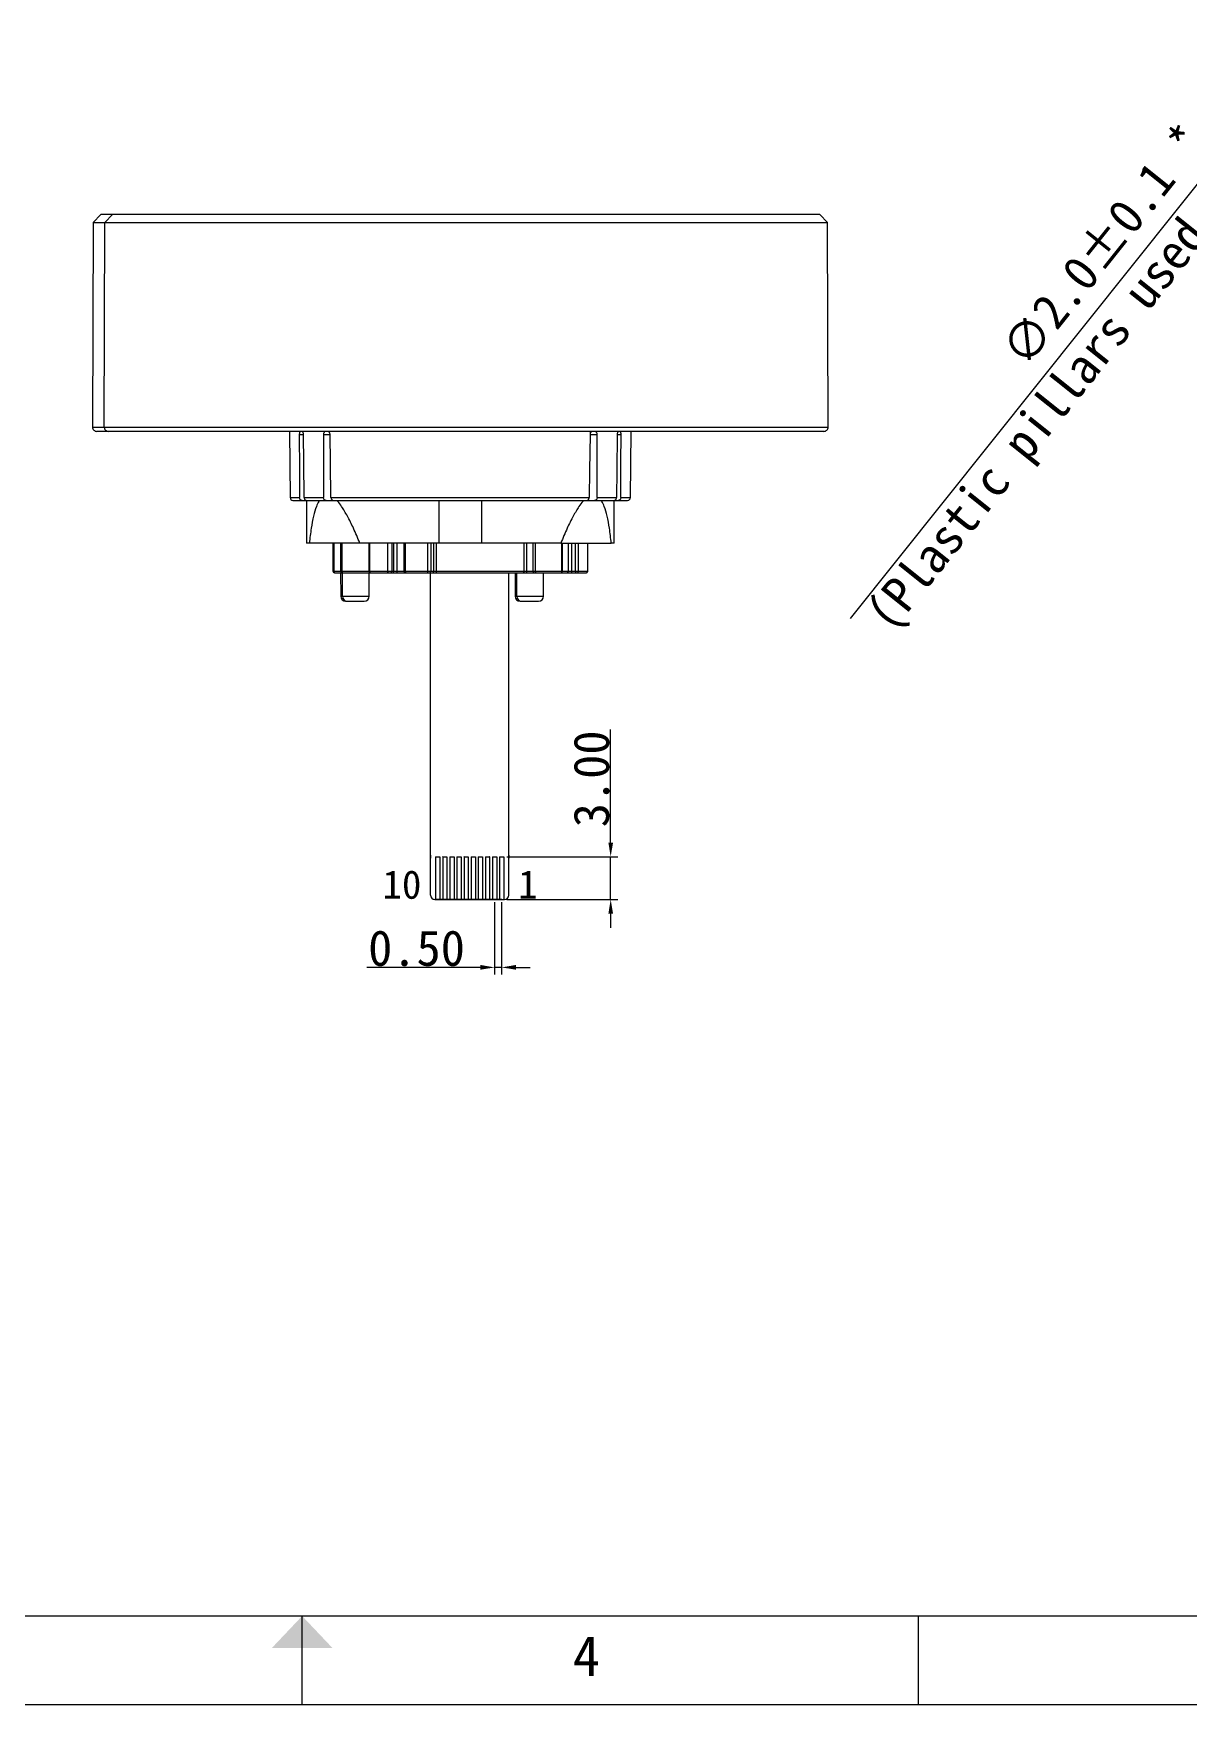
# Model space of a CAD drawing. Header units: millimetres. Extents: x 3975 to 4317, y 206 to 449.
# Drawn here: x 4124.8 to 4206, y 205.5 to 322.9 of the extents above; entities that cross this region are included whole.
import ezdxf
from ezdxf.enums import TextEntityAlignment as Align

# ---------------------------------------------------------------- set-up
doc = ezdxf.new("R2010")
doc.units = ezdxf.units.MM
doc.layers.add('Mechanical1', color=6, linetype='Continuous')
doc.layers.add('Mechanical3', color=76, linetype='Continuous')
doc.layers.add('尺寸线', color=3, linetype='Continuous', lineweight=15)
doc.styles.get("Standard").update_dxf_attribs({"font": 'txt', "bigfont": 'gbcbig.shx'})
doc.styles.add('VIEW 2.5', font='', dxfattribs={"height": 2.5})
doc.styles.add('宋体', font='')
doc.styles.get('VIEW 2.5').set_extended_font_data('SimSun')
doc.styles.get('宋体').set_extended_font_data('SimSun')
doc.dimstyles.new('VIEW 2.5', dxfattribs={"dimtxt": 1, "dimasz": 1, "dimexe": 0.5, "dimexo": 0.2, "dimgap": 0.09, "dimtad": 1, "dimzin": 0, "dimdsep": 46, "dimtxsty": 'VIEW 2.5', "dimcen": 0.09, "dimclrd": 256, "dimclre": 256, "dimclrt": 256, "dimadec": 0, "dimazin": 0, "dimtp": 0.01, "dimtm": 0.01, "dimtfac": 0.6, "dimtmove": 0, "dimatfit": 0, "dimfxl": 1, "dimtolj": 1, "dimtzin": 0, "dimarcsym": 0})

# ---------------------------------------------------------------- blocks, each defined once
blk = doc.blocks.new('*D62')
at = {"layer": 'Defpoints', "color": 0, "transparency": 16777216}
for p in [(4235.3, 348.29), (4234.02, 346.69)]:
    blk.add_point(p, dxfattribs=at)
at = {"layer": '尺寸线', "lineweight": -2, "transparency": 16777216}
for p, q in [((4235.92, 349.07), (4236.55, 349.85)), ((4235.3, 348.29), (4234.02, 346.69)), ((4233.4, 345.91), (4182.18, 281.8))]:
    blk.add_line(p, q, dxfattribs=at)
at = {"layer": '尺寸线', "transparency": 16777216}
for points in [[(4235.79, 349.18), (4236.05, 348.97), (4235.3, 348.29)], [(4233.27, 346.02), (4233.53, 345.81), (4234.02, 346.69)]]:
    blk.add_solid(points, dxfattribs=at)
at = {"layer": '尺寸线', "transparency": 16777216, "insert": (4202.96, 307.81), "char_height": 2.5, "attachment_point": 5, "rotation": 51.3779, "style": 'VIEW 2.5'}
blk.add_mtext('\\A1;∅2.0%%P0.1 * 2\\P(Plastic pillars used for positioning)', dxfattribs=at)
blk = doc.blocks.new('*D69')
at = {"layer": 'Defpoints', "color": 0, "transparency": 16777216}
for p in [(4157.2, 262.06), (4157.69, 262.06), (4157.2, 257.29)]:
    blk.add_point(p, dxfattribs=at)
at = {"layer": '尺寸线', "lineweight": -2, "transparency": 16777216}
for p, q in [((4157.2, 261.86), (4157.2, 256.79)), ((4157.69, 261.86), (4157.69, 256.79)), ((4156.2, 257.29), (4148.22, 257.29)), ((4157.69, 257.29), (4157.2, 257.29)), ((4158.69, 257.29), (4159.69, 257.29))]:
    blk.add_line(p, q, dxfattribs=at)
at = {"layer": '尺寸线', "transparency": 16777216}
for points in [[(4156.2, 257.46), (4156.2, 257.13), (4157.2, 257.29)], [(4158.69, 257.46), (4158.69, 257.13), (4157.69, 257.29)]]:
    blk.add_solid(points, dxfattribs=at)
at = {"layer": '尺寸线', "transparency": 16777216, "insert": (4151.71, 258.63), "char_height": 2.5, "attachment_point": 5, "style": 'VIEW 2.5'}
blk.add_mtext('\\A1;0.50', dxfattribs=at)
blk = doc.blocks.new('*D70')
at = {"layer": 'Defpoints', "color": 0, "transparency": 16777216}
for p in [(4157.85, 265.06), (4165.35, 265.06), (4157.85, 262.06)]:
    blk.add_point(p, dxfattribs=at)
at = {"layer": '尺寸线', "lineweight": -2, "transparency": 16777216}
for p, q in [((4165.35, 266.06), (4165.35, 274)), ((4158.05, 265.06), (4165.85, 265.06)), ((4165.35, 262.06), (4165.35, 265.06)), ((4158.05, 262.06), (4165.85, 262.06)), ((4165.35, 261.06), (4165.35, 260.06))]:
    blk.add_line(p, q, dxfattribs=at)
at = {"layer": '尺寸线', "transparency": 16777216}
for points in [[(4165.19, 266.06), (4165.52, 266.06), (4165.35, 265.06)], [(4165.19, 261.06), (4165.52, 261.06), (4165.35, 262.06)]]:
    blk.add_solid(points, dxfattribs=at)
at = {"layer": '尺寸线', "transparency": 16777216, "insert": (4164.01, 270.53), "char_height": 2.5, "attachment_point": 5, "rotation": 90, "style": 'VIEW 2.5'}
blk.add_mtext('\\A1;3.00', dxfattribs=at)

msp = doc.modelspace()

# ---------------------------------------------------------------- linework, layer by layer
at = {"color": 7, "linetype": 'Continuous', "lineweight": 25}
for p, q in [((4129.532, 310.16), (4128.981, 309.61)), ((4130.34, 310.16), (4129.532, 310.16)), ((4130.34, 310.16), (4129.806, 309.61)), ((4161.121, 310.16), (4130.34, 310.16)), ((4180.04, 310.16), (4161.121, 310.16)), ((4180.592, 309.61), (4180.04, 310.16)), ((4128.981, 309.61), (4128.943, 295.236)), ((4128.981, 309.61), (4129.806, 309.61)), ((4129.77, 295.236), (4129.806, 309.61)), ((4129.806, 309.61), (4161.259, 309.61)), ((4161.259, 309.61), (4180.592, 309.61)), ((4180.629, 295.236), (4180.592, 309.61)), ((4130.06, 294.935), (4129.243, 294.935)), ((4180.329, 294.935), (4130.06, 294.935)), ((4142.786, 294.935), (4142.827, 290.283)), ((4163.899, 294.701), (4163.899, 294.687)), ((4163.902, 294.935), (4163.9, 294.701)), ((4166.745, 290.283), (4166.786, 294.935)), ((4143.027, 290.085), (4143.668, 290.085)), ((4143.668, 290.085), (4143.991, 290.085)), ((4143.816, 290.283), (4144.423, 290.283)), ((4143.986, 290.085), (4143.986, 287.085)), ((4143.991, 290.085), (4145.349, 290.085)), ((4144.423, 290.283), (4145.176, 290.283)), ((4145.349, 290.085), (4145.877, 290.085)), ((4145.699, 290.283), (4154.786, 290.283)), ((4145.877, 290.085), (4163.662, 290.085)), ((4153.286, 290.085), (4153.286, 287.085)), ((4154.786, 290.283), (4163.84, 290.283)), ((4156.286, 290.085), (4156.286, 287.085)), ((4163.662, 290.085), (4164.223, 290.085)), ((4164.223, 290.085), (4165.581, 290.085)), ((4164.396, 290.283), (4165.756, 290.283)), ((4165.581, 290.085), (4165.888, 290.085)), ((4165.586, 287.085), (4165.586, 290.085)), ((4165.888, 290.085), (4166.545, 290.085)), ((4144.178, 287.085), (4143.986, 287.085)), ((4147.727, 287.085), (4144.178, 287.085)), ((4145.835, 287.085), (4145.835, 285.11)), ((4146.461, 287.085), (4146.461, 285.11)), ((4153.286, 287.085), (4147.727, 287.085)), ((4148.347, 287.085), (4148.347, 285.11)), ((4150.806, 287.085), (4150.806, 285.11)), ((4156.286, 287.085), (4153.286, 287.085)), ((4161.845, 287.085), (4156.286, 287.085)), ((4161.845, 287.085), (4165.394, 287.085)), ((4161.96, 285.11), (4161.96, 287.085)), ((4163.738, 285.11), (4163.738, 287.085)), ((4165.586, 287.085), (4165.394, 287.085)), ((4145.91, 285.11), (4146.395, 285.11)), ((4145.96, 285.01), (4146.445, 285.01)), ((4146.377, 285.01), (4146.38, 283.359)), ((4146.445, 285.01), (4146.561, 285.01)), ((4146.514, 283.359), (4146.512, 285.01)), ((4146.561, 285.01), (4148.447, 285.01)), ((4148.381, 283.359), (4148.384, 285.01)), ((4148.405, 285.11), (4149.68, 285.11)), ((4148.447, 285.01), (4148.476, 285.01)), ((4148.476, 285.01), (4149.737, 285.01)), ((4149.68, 285.11), (4149.967, 285.11)), ((4149.737, 285.01), (4149.88, 285.01)), ((4149.88, 285.01), (4150.033, 285.01)), ((4149.967, 285.11), (4150.119, 285.11)), ((4150.033, 285.01), (4150.383, 285.01)), ((4150.119, 285.11), (4150.329, 285.11)), ((4150.329, 285.11), (4150.337, 285.11)), ((4150.383, 285.01), (4150.971, 285.01)), ((4150.92, 285.11), (4151.583, 285.11)), ((4150.963, 285.01), (4152.505, 285.01)), ((4151.583, 285.11), (4152.48, 285.11)), ((4152.48, 285.11), (4152.704, 285.11)), ((4152.505, 285.01), (4152.617, 285.01)), ((4152.617, 285.01), (4152.84, 285.01)), ((4152.695, 262.358), (4152.695, 285.01)), ((4152.704, 285.11), (4152.926, 285.11)), ((4152.84, 285.01), (4153.107, 285.01)), ((4152.926, 285.11), (4153.087, 285.11)), ((4153.087, 285.11), (4159.272, 285.11)), ((4153.107, 285.01), (4159.218, 285.01)), ((4158.631, 285.01), (4158.634, 283.359)), ((4159.218, 285.01), (4159.477, 285.01)), ((4159.272, 285.11), (4159.427, 285.11)), ((4159.427, 285.11), (4159.913, 285.11)), ((4159.477, 285.01), (4159.963, 285.01)), ((4159.913, 285.11), (4160.076, 285.11)), ((4159.963, 285.01), (4160.017, 285.01)), ((4160.017, 285.01), (4161.85, 285.01)), ((4160.076, 285.11), (4161.929, 285.11)), ((4160.635, 283.359), (4160.638, 285.01)), ((4161.856, 285.01), (4162.286, 285.01)), ((4162.286, 285.01), (4162.639, 285.01)), ((4162.377, 285.11), (4162.589, 285.11)), ((4162.589, 285.11), (4162.885, 285.11)), ((4162.639, 285.01), (4162.935, 285.01)), ((4162.885, 285.11), (4163.099, 285.11)), ((4162.935, 285.01), (4163.007, 285.01)), ((4163.007, 285.01), (4163.637, 285.01)), ((4163.099, 285.11), (4163.737, 285.11)), ((4146.514, 283.359), (4146.6, 283.359)), ((4146.73, 283.01), (4146.817, 283.01)), ((4146.817, 283.01), (4148.031, 283.01)), ((4158.768, 283.359), (4158.855, 283.359)), ((4158.984, 283.01), (4159.071, 283.01)), ((4159.071, 283.01), (4160.285, 283.01)), ((4157.695, 262.06), (4152.995, 262.06))]:
    msp.add_line(p, q, dxfattribs=at)
at = {"color": 8, "linetype": 'Continuous', "lineweight": 25}
for p, q in [((4128.943, 295.236), (4129.77, 295.236)), ((4129.77, 295.236), (4180.629, 295.236)), ((4143.767, 294.687), (4143.471, 294.687)), ((4145.64, 294.687), (4145.165, 294.687)), ((4164.407, 294.687), (4163.904, 294.687)), ((4166.084, 294.687), (4165.805, 294.687)), ((4142.827, 290.283), (4143.492, 290.283)), ((4166.063, 290.283), (4166.745, 290.283)), ((4145.91, 287.085), (4145.91, 285.11)), ((4146.395, 285.11), (4146.395, 287.085)), ((4148.405, 287.085), (4148.405, 285.11)), ((4149.68, 287.085), (4149.68, 285.11)), ((4149.967, 287.085), (4149.967, 285.11)), ((4150.119, 285.11), (4150.119, 287.085)), ((4150.329, 287.085), (4150.329, 285.11)), ((4150.92, 287.085), (4150.92, 285.11)), ((4152.48, 287.085), (4152.48, 285.11)), ((4152.704, 287.085), (4152.704, 285.11)), ((4152.926, 285.11), (4152.926, 287.085)), ((4153.087, 287.085), (4153.087, 285.11)), ((4159.272, 285.11), (4159.272, 287.085)), ((4159.427, 287.085), (4159.427, 285.11)), ((4159.913, 285.11), (4159.913, 287.085)), ((4160.076, 285.11), (4160.076, 287.085)), ((4161.929, 285.11), (4161.929, 287.085)), ((4162.377, 285.11), (4162.377, 287.085)), ((4162.589, 287.085), (4162.589, 285.11)), ((4162.885, 285.11), (4162.885, 287.085)), ((4163.099, 285.11), (4163.099, 287.085)), ((4163.737, 285.11), (4163.737, 287.085)), ((4145.835, 285.11), (4145.91, 285.11)), ((4146.395, 285.11), (4146.461, 285.11)), ((4146.461, 285.11), (4147.577, 285.11)), ((4147.577, 285.11), (4148.347, 285.11)), ((4148.347, 285.11), (4148.405, 285.11)), ((4150.337, 285.11), (4150.806, 285.11)), ((4150.806, 285.11), (4150.92, 285.11)), ((4158.768, 283.359), (4158.766, 285.01)), ((4161.929, 285.11), (4161.96, 285.11)), ((4161.96, 285.11), (4162.377, 285.11)), ((4163.737, 285.11), (4163.738, 285.11)), ((4146.38, 283.359), (4146.514, 283.359)), ((4146.6, 283.359), (4148.381, 283.359)), ((4158.634, 283.359), (4158.768, 283.359)), ((4158.855, 283.359), (4160.635, 283.359))]:
    msp.add_line(p, q, dxfattribs=at)
for p, q in [((4158.195, 262.36), (4158.195, 285.01)), ((4152.995, 262.06), (4157.895, 262.06)), ((4157.695, 262.06), (4157.895, 262.06))]:
    msp.add_line(p, q)
at = {"color": 0, "lineweight": -2}
msp.add_line((4310.227, 211.738), (4098.601, 211.738), dxfattribs=at)
at = {"color": 0}
for p, q in [((4143.673, 205.518), (4143.673, 211.738)), ((4186.95, 211.738), (4186.95, 205.518)), ((4143.673, 207.245), (4143.673, 209.491)), ((3974.61, 205.518), (4316.779, 205.518))]:
    msp.add_line(p, q, dxfattribs=at)
msp.add_lwpolyline([(3980.959, 443.595), (4310.227, 443.595), (4310.227, 211.738), (3980.959, 211.738)], close=True, dxfattribs=at)
at = {"color": 7, "linetype": 'Continuous', "lineweight": 25, "flags": 128}
for points in [[(4143.471, 294.687), (4143.483, 292.222), (4143.492, 290.283)], [(4143.816, 290.283), (4143.789, 292.75), (4143.767, 294.687)], [(4145.165, 294.687), (4145.171, 292.221), (4145.176, 290.283)], [(4145.699, 290.283), (4145.666, 292.75), (4145.64, 294.687)], [(4163.899, 294.687), (4163.866, 292.222), (4163.84, 290.283)], [(4164.396, 290.283), (4164.402, 292.75), (4164.407, 294.687)], [(4165.805, 294.687), (4165.777, 292.221), (4165.756, 290.283)], [(4166.063, 290.283), (4166.075, 292.75), (4166.084, 294.687)], [(4145.91, 285.11), (4145.91, 285.091), (4145.913, 285.072), (4145.918, 285.055), (4145.924, 285.039), (4145.932, 285.027), (4145.94, 285.018), (4145.95, 285.012), (4145.96, 285.01)], [(4146.445, 285.01), (4146.435, 285.012), (4146.426, 285.018), (4146.417, 285.027), (4146.409, 285.039), (4146.403, 285.055), (4146.399, 285.072), (4146.396, 285.091), (4146.395, 285.11)], [(4149.737, 285.01), (4149.726, 285.012), (4149.715, 285.018), (4149.706, 285.027), (4149.697, 285.039), (4149.69, 285.055), (4149.685, 285.072), (4149.681, 285.091), (4149.68, 285.11)], [(4150.383, 285.01), (4150.372, 285.012), (4150.362, 285.018), (4150.353, 285.027), (4150.345, 285.039), (4150.338, 285.055), (4150.333, 285.072), (4150.33, 285.091), (4150.329, 285.11)], [(4150.92, 285.11), (4150.921, 285.091), (4150.924, 285.072), (4150.928, 285.055), (4150.933, 285.039), (4150.939, 285.027), (4150.947, 285.018), (4150.955, 285.012), (4150.963, 285.01)], [(4159.218, 285.01), (4159.228, 285.012), (4159.238, 285.018), (4159.248, 285.027), (4159.256, 285.039), (4159.262, 285.055), (4159.267, 285.072), (4159.27, 285.091), (4159.272, 285.11)], [(4159.427, 285.11), (4159.428, 285.091), (4159.431, 285.072), (4159.436, 285.055), (4159.442, 285.039), (4159.45, 285.027), (4159.458, 285.018), (4159.468, 285.012), (4159.477, 285.01)], [(4159.963, 285.01), (4159.953, 285.012), (4159.944, 285.018), (4159.935, 285.027), (4159.927, 285.039), (4159.921, 285.055), (4159.916, 285.072), (4159.914, 285.091), (4159.913, 285.11)], [(4160.076, 285.11), (4160.075, 285.091), (4160.071, 285.072), (4160.066, 285.055), (4160.059, 285.039), (4160.05, 285.027), (4160.04, 285.018), (4160.028, 285.012), (4160.017, 285.01)], [(4162.589, 285.11), (4162.59, 285.091), (4162.592, 285.072), (4162.597, 285.055), (4162.603, 285.039), (4162.611, 285.027), (4162.62, 285.018), (4162.629, 285.012), (4162.639, 285.01)], [(4162.935, 285.01), (4162.926, 285.012), (4162.916, 285.018), (4162.908, 285.027), (4162.9, 285.039), (4162.894, 285.055), (4162.889, 285.072), (4162.886, 285.091), (4162.885, 285.11)]]:
    msp.add_lwpolyline(points, dxfattribs=at)
at = {"color": 7, "linetype": 'Continuous', "lineweight": 25}
for centre, radius, start, end in [((4129.243, 295.235), 0.3, 179.82, 270), ((4130.065, 295.23), 0.295, 178.90833, 269.05022), ((4180.329, 295.235), 0.3, 270, 0.18), ((4143.027, 290.285), 0.2, 180.5, 270), ((4166.545, 290.285), 0.2, 270, 359.5), ((4146.561, 285.11), 0.1, 180, 270), ((4148.447, 285.11), 0.1, 180, 270), ((4148.494, 285.098), 0.0893, 171.99659, 258.67424), ((4149.873, 285.104), 0.094, 274.40195, 3.81126), ((4150.025, 285.104), 0.094, 274.40195, 3.81126), ((4152.596, 285.087), 0.119, 168.68839, 220.0596), ((4152.61, 285.104), 0.094, 274.40195, 3.81126), ((4152.832, 285.104), 0.094, 274.40195, 3.81126), ((4153.224, 285.086), 0.14, 170.13545, 212.93977), ((4161.838, 285.101), 0.0915, 277.31837, 5.8028), ((4162.281, 285.106), 0.0959, 272.76318, 2.51932), ((4163.003, 285.106), 0.0964, 272.363, 2.1825), ((4163.637, 285.11), 0.0997, 270.15766, 0.15679), ((4146.73, 283.36), 0.35, 180.1, 270), ((4146.842, 283.338), 0.329, 176.27865, 265.60713), ((4148.031, 283.36), 0.35, 270, 359.9), ((4158.984, 283.36), 0.35, 180.1, 270), ((4159.097, 283.338), 0.329, 176.27865, 265.60713), ((4160.285, 283.36), 0.35, 270, 359.9)]:
    msp.add_arc(centre, radius, start, end, dxfattribs=at)
for centre, start, end in [((4152.995, 262.36), 180, 270), ((4157.895, 262.36), 270, 0)]:
    msp.add_arc(centre, 0.3, start, end)
for points, knots in [([(4143.556, 294.935), (4143.548, 294.933), (4143.532, 294.93), (4143.511, 294.903), (4143.496, 294.868), (4143.484, 294.823), (4143.473, 294.766), (4143.472, 294.718), (4143.471, 294.687)], [0, 0, 0, 0, 0.1833156, 0.3287749, 0.5052849, 0.6373136, 0.7638786, 1, 1, 1, 1]), ([(4143.767, 294.687), (4143.766, 294.719), (4143.762, 294.784), (4143.739, 294.865), (4143.713, 294.91), (4143.689, 294.932), (4143.675, 294.934), (4143.668, 294.935)], [0, 0, 0, 0, 0.24559, 0.4961729, 0.7260579, 0.8576303, 1, 1, 1, 1]), ([(4145.316, 294.935), (4145.305, 294.934), (4145.283, 294.932), (4145.245, 294.91), (4145.205, 294.865), (4145.172, 294.784), (4145.167, 294.719), (4145.165, 294.687)], [0, 0, 0, 0, 0.142202, 0.2736337, 0.5033202, 0.7541437, 1, 1, 1, 1]), ([(4145.64, 294.687), (4145.638, 294.718), (4145.634, 294.766), (4145.613, 294.823), (4145.59, 294.867), (4145.558, 294.903), (4145.519, 294.93), (4145.492, 294.933), (4145.476, 294.935)], [0, 0, 0, 0, 0.2358802, 0.3623506, 0.4942962, 0.6696105, 0.8155274, 1, 1, 1, 1]), ([(4164.064, 294.935), (4164.049, 294.933), (4164.022, 294.93), (4163.984, 294.905), (4163.945, 294.863), (4163.911, 294.793), (4163.903, 294.731), (4163.899, 294.701)], [0, 0, 0, 0, 0.1849102, 0.3309888, 0.5058566, 0.7635567, 1, 1, 1, 1]), ([(4164.407, 294.687), (4164.405, 294.719), (4164.4, 294.784), (4164.367, 294.865), (4164.327, 294.91), (4164.289, 294.932), (4164.267, 294.934), (4164.256, 294.935)], [0, 0, 0, 0, 0.24559, 0.4961729, 0.7260579, 0.8576303, 1, 1, 1, 1]), ([(4165.904, 294.935), (4165.897, 294.934), (4165.883, 294.932), (4165.859, 294.91), (4165.833, 294.865), (4165.81, 294.784), (4165.806, 294.719), (4165.805, 294.687)], [0, 0, 0, 0, 0.142202, 0.2736337, 0.5033202, 0.7541437, 1, 1, 1, 1]), ([(4166.084, 294.687), (4166.083, 294.718), (4166.082, 294.766), (4166.071, 294.823), (4166.059, 294.867), (4166.044, 294.903), (4166.022, 294.93), (4166.007, 294.933), (4165.998, 294.935)], [0, 0, 0, 0, 0.2358802, 0.3623506, 0.4942962, 0.6696105, 0.8155274, 1, 1, 1, 1]), ([(4143.668, 290.085), (4143.653, 290.086), (4143.626, 290.088), (4143.583, 290.107), (4143.538, 290.144), (4143.5, 290.207), (4143.495, 290.258), (4143.492, 290.283)], [0, 0, 0, 0, 0.1590052, 0.2971113, 0.5098087, 0.7623375, 1, 1, 1, 1]), ([(4143.816, 290.283), (4143.819, 290.258), (4143.823, 290.219), (4143.846, 290.173), (4143.873, 290.134), (4143.91, 290.106), (4143.953, 290.088), (4143.978, 290.086), (4143.991, 290.085)], [0, 0, 0, 0, 0.2444733, 0.3712218, 0.5006667, 0.7202223, 0.8526883, 1, 1, 1, 1]), ([(4144.884, 290.085), (4144.868, 290.064), (4144.784, 289.948), (4144.64, 289.586), (4144.454, 288.965), (4144.292, 288.097), (4144.218, 287.438), (4144.178, 287.085)], [0, 0, 0, 0, 0.0335098, 0.182218, 0.4154954, 0.6869711, 1, 1, 1, 1]), ([(4145.349, 290.085), (4145.336, 290.086), (4145.31, 290.088), (4145.267, 290.106), (4145.221, 290.143), (4145.183, 290.206), (4145.178, 290.258), (4145.176, 290.283)], [0, 0, 0, 0, 0.1491916, 0.2833792, 0.5058723, 0.7578937, 1, 1, 1, 1]), ([(4145.699, 290.283), (4145.702, 290.258), (4145.706, 290.219), (4145.729, 290.173), (4145.756, 290.136), (4145.793, 290.107), (4145.836, 290.088), (4145.863, 290.086), (4145.877, 290.085)], [0, 0, 0, 0, 0.2400749, 0.3664944, 0.4969588, 0.706578, 0.8429124, 1, 1, 1, 1]), ([(4147.727, 287.085), (4147.58, 287.438), (4147.304, 288.097), (4146.877, 288.965), (4146.502, 289.586), (4146.247, 289.948), (4146.127, 290.064), (4146.105, 290.085)], [0, 0, 0, 0, 0.3129352, 0.5844103, 0.8177772, 0.9663623, 1, 1, 1, 1]), ([(4163.467, 290.085), (4163.445, 290.064), (4163.325, 289.948), (4163.07, 289.586), (4162.695, 288.965), (4162.268, 288.097), (4161.992, 287.438), (4161.845, 287.085)], [0, 0, 0, 0, 0.0335098, 0.182218, 0.4154954, 0.6869711, 1, 1, 1, 1]), ([(4163.662, 290.085), (4163.676, 290.086), (4163.703, 290.088), (4163.747, 290.107), (4163.793, 290.144), (4163.831, 290.207), (4163.837, 290.258), (4163.84, 290.283)], [0, 0, 0, 0, 0.1590052, 0.2971113, 0.5098087, 0.7623375, 1, 1, 1, 1]), ([(4164.396, 290.283), (4164.394, 290.258), (4164.39, 290.219), (4164.368, 290.173), (4164.341, 290.134), (4164.304, 290.106), (4164.262, 290.088), (4164.236, 290.086), (4164.223, 290.085)], [0, 0, 0, 0, 0.2444733, 0.3712218, 0.5006667, 0.7202223, 0.8526883, 1, 1, 1, 1]), ([(4165.394, 287.085), (4165.354, 287.438), (4165.28, 288.097), (4165.118, 288.965), (4164.933, 289.586), (4164.788, 289.948), (4164.704, 290.064), (4164.688, 290.085)], [0, 0, 0, 0, 0.3129352, 0.5844103, 0.8177772, 0.9663623, 1, 1, 1, 1]), ([(4165.581, 290.085), (4165.594, 290.086), (4165.62, 290.088), (4165.663, 290.106), (4165.709, 290.143), (4165.748, 290.206), (4165.753, 290.258), (4165.756, 290.283)], [0, 0, 0, 0, 0.1491916, 0.2833792, 0.5058723, 0.7578937, 1, 1, 1, 1]), ([(4166.063, 290.283), (4166.061, 290.258), (4166.057, 290.219), (4166.035, 290.173), (4166.008, 290.136), (4165.972, 290.107), (4165.929, 290.088), (4165.902, 290.086), (4165.888, 290.085)], [0, 0, 0, 0, 0.2400749, 0.3664944, 0.4969588, 0.706578, 0.8429124, 1, 1, 1, 1]), ([(4145.835, 285.11), (4145.835, 285.104), (4145.836, 285.092), (4145.845, 285.073), (4145.86, 285.055), (4145.879, 285.039), (4145.901, 285.026), (4145.923, 285.017), (4145.943, 285.011), (4145.954, 285.01), (4145.96, 285.01)], [0, 0, 0, 0, 0.1334338, 0.2706279, 0.408293, 0.5429371, 0.6713625, 0.7911245, 0.9008012, 1, 1, 1, 1]), ([(4150.806, 285.11), (4150.807, 285.104), (4150.808, 285.092), (4150.82, 285.073), (4150.839, 285.055), (4150.863, 285.039), (4150.89, 285.026), (4150.917, 285.017), (4150.942, 285.011), (4150.956, 285.01), (4150.963, 285.01)], [0, 0, 0, 0, 0.14010204, 0.28200532, 0.42223586, 0.55732264, 0.68427168, 0.80094655, 0.90623855, 1, 1, 1, 1]), ([(4161.85, 285.01), (4161.856, 285.01), (4161.868, 285.011), (4161.888, 285.017), (4161.907, 285.026), (4161.926, 285.039), (4161.941, 285.055), (4161.952, 285.073), (4161.959, 285.092), (4161.96, 285.104), (4161.96, 285.11)], [0, 0, 0, 0, 0.10877021, 0.22613653, 0.35081718, 0.48079313, 0.6134738, 0.74600394, 0.87562726, 1, 1, 1, 1]), ([(4163.637, 285.01), (4163.65, 285.011), (4163.669, 285.013), (4163.693, 285.026), (4163.709, 285.039), (4163.722, 285.055), (4163.734, 285.078), (4163.736, 285.098), (4163.738, 285.11)], [0, 0, 0, 0, 0.2389738, 0.3677279, 0.4992995, 0.6309664, 0.7599995, 1, 1, 1, 1])]:
    msp.add_open_spline(points, degree=3, knots=knots, dxfattribs=at)
at = {"color": 0}
msp.add_solid([(4141.543, 209.491), (4145.804, 209.491), (4143.673, 211.738)], dxfattribs=at)
at = {"layer": 'Mechanical1'}
for p, q in [((4152.694, 265.16), (4152.694, 264.96)), ((4152.695, 265.16), (4152.695, 264.96)), ((4158.194, 265.16), (4158.194, 264.96)), ((4158.194, 265.16), (4158.194, 264.96))]:
    msp.add_line(p, q, dxfattribs=at)
for centre, start, end in [((4152.694, 265.16), 90, 270), ((4152.694, 265.16), 90, 270), ((4152.694, 264.96), 90, 270), ((4152.694, 264.96), 90, 270), ((4152.695, 265.16), 90, 270), ((4152.695, 264.96), 90, 270), ((4152.694, 265.16), 270, 90), ((4152.694, 265.16), 270, 90), ((4152.694, 264.96), 270, 90), ((4152.694, 264.96), 270, 90), ((4152.695, 265.16), 270, 90), ((4152.695, 264.96), 270, 90), ((4158.194, 265.16), 90, 270), ((4158.194, 265.16), 90, 270), ((4158.194, 265.16), 90, 270), ((4158.194, 264.96), 90, 270), ((4158.194, 264.96), 90, 270), ((4158.194, 264.96), 90, 270), ((4158.194, 265.16), 270, 90), ((4158.194, 265.16), 270, 90), ((4158.194, 265.16), 270, 90), ((4158.194, 264.96), 270, 90), ((4158.194, 264.96), 270, 90), ((4158.194, 264.96), 270, 90), ((4152.695, 262.36), 90, 270), ((4152.695, 262.36), 90, 270), ((4152.695, 262.36), 90, 270), ((4152.695, 262.36), 270, 90), ((4152.695, 262.36), 270, 90), ((4152.695, 262.36), 270, 90)]:
    msp.add_arc(centre, 0.0025, start, end, dxfattribs=at)
at = {"layer": 'Mechanical3'}
for p, q in [((4153.047, 265.06), (4153.347, 265.06)), ((4153.047, 265.06), (4153.047, 262.06)), ((4153.347, 265.06), (4153.347, 262.06)), ((4153.547, 265.06), (4153.847, 265.06)), ((4153.547, 265.06), (4153.547, 262.06)), ((4153.847, 265.06), (4153.847, 262.06)), ((4154.047, 265.06), (4154.347, 265.06)), ((4154.047, 265.06), (4154.047, 262.06)), ((4154.347, 265.06), (4154.347, 262.06)), ((4154.547, 265.06), (4154.847, 265.06)), ((4154.547, 265.06), (4154.547, 262.06)), ((4154.847, 265.06), (4154.847, 262.06)), ((4155.047, 265.06), (4155.347, 265.06)), ((4155.047, 265.06), (4155.047, 262.06)), ((4155.347, 265.06), (4155.347, 262.06)), ((4155.547, 265.06), (4155.847, 265.06)), ((4155.547, 265.06), (4155.547, 262.06)), ((4155.847, 265.06), (4155.847, 262.06)), ((4156.047, 265.06), (4156.347, 265.06)), ((4156.047, 265.06), (4156.047, 262.06)), ((4156.347, 265.06), (4156.347, 262.06)), ((4156.547, 265.06), (4156.847, 265.06)), ((4156.547, 265.06), (4156.547, 262.06)), ((4156.847, 265.06), (4156.847, 262.06)), ((4157.047, 265.06), (4157.347, 265.06)), ((4157.047, 265.06), (4157.047, 262.06)), ((4157.347, 265.06), (4157.347, 262.06)), ((4157.547, 265.06), (4157.547, 262.06)), ((4157.547, 265.06), (4157.847, 265.06)), ((4157.547, 265.06), (4157.847, 265.06)), ((4157.547, 265.06), (4157.547, 262.06)), ((4157.847, 265.06), (4157.847, 262.06)), ((4157.847, 265.06), (4157.847, 262.06)), ((4153.047, 262.06), (4153.347, 262.06)), ((4153.547, 262.06), (4153.847, 262.06)), ((4154.047, 262.06), (4154.347, 262.06)), ((4154.547, 262.06), (4154.847, 262.06)), ((4155.047, 262.06), (4155.347, 262.06)), ((4155.547, 262.06), (4155.847, 262.06)), ((4156.047, 262.06), (4156.347, 262.06)), ((4156.547, 262.06), (4156.847, 262.06)), ((4157.047, 262.06), (4157.347, 262.06)), ((4157.547, 262.06), (4157.847, 262.06)), ((4157.547, 262.06), (4157.847, 262.06))]:
    msp.add_line(p, q, dxfattribs=at)
at = {"layer": 'Mechanical3', "const_width": 0.01}
for points in [[(4153.047, 265.06), (4153.047, 262.06)], [(4153.047, 265.06), (4153.347, 265.06)], [(4153.347, 265.06), (4153.347, 262.06)], [(4153.547, 265.06), (4153.547, 262.06)], [(4153.547, 265.06), (4153.847, 265.06)], [(4153.847, 265.06), (4153.847, 262.06)], [(4154.047, 265.06), (4154.047, 262.06)], [(4154.047, 265.06), (4154.347, 265.06)], [(4154.347, 265.06), (4154.347, 262.06)], [(4154.547, 265.06), (4154.547, 262.06)], [(4154.547, 265.06), (4154.847, 265.06)], [(4154.847, 265.06), (4154.847, 262.06)], [(4155.047, 265.06), (4155.047, 262.06)], [(4155.047, 265.06), (4155.347, 265.06)], [(4155.347, 265.06), (4155.347, 262.06)], [(4155.547, 265.06), (4155.547, 262.06)], [(4155.547, 265.06), (4155.847, 265.06)], [(4155.847, 265.06), (4155.847, 262.06)], [(4156.047, 265.06), (4156.047, 262.06)], [(4156.047, 265.06), (4156.347, 265.06)], [(4156.347, 265.06), (4156.347, 262.06)], [(4156.547, 265.06), (4156.547, 262.06)], [(4156.547, 265.06), (4156.847, 265.06)], [(4156.847, 265.06), (4156.847, 262.06)], [(4157.047, 265.06), (4157.047, 262.06)], [(4157.047, 265.06), (4157.347, 265.06)], [(4157.347, 265.06), (4157.347, 262.06)], [(4157.547, 265.06), (4157.547, 262.06)], [(4157.547, 265.06), (4157.847, 265.06)], [(4157.547, 265.06), (4157.847, 265.06)], [(4157.547, 265.06), (4157.547, 262.06)], [(4157.847, 265.06), (4157.847, 262.06)], [(4157.847, 265.06), (4157.847, 262.06)], [(4153.047, 262.06), (4153.347, 262.06)], [(4153.547, 262.06), (4153.847, 262.06)], [(4154.047, 262.06), (4154.347, 262.06)], [(4154.547, 262.06), (4154.847, 262.06)], [(4155.047, 262.06), (4155.347, 262.06)], [(4155.547, 262.06), (4155.847, 262.06)], [(4156.047, 262.06), (4156.347, 262.06)], [(4156.547, 262.06), (4156.847, 262.06)], [(4157.047, 262.06), (4157.347, 262.06)], [(4157.547, 262.06), (4157.847, 262.06)], [(4157.547, 262.06), (4157.847, 262.06)]]:
    msp.add_lwpolyline(points, dxfattribs=at)
at = {"layer": 'Mechanical3', "const_width": 0.005}
for points in [[(4153.047, 265.063, 1), (4153.047, 265.058, 1)], [(4153.047, 265.063, 1), (4153.047, 265.058, 1)], [(4153.347, 265.063, 1), (4153.347, 265.058, 1)], [(4153.347, 265.063, 1), (4153.347, 265.058, 1)], [(4153.547, 265.063, 1), (4153.547, 265.058, 1)], [(4153.547, 265.063, 1), (4153.547, 265.058, 1)], [(4153.847, 265.063, 1), (4153.847, 265.058, 1)], [(4153.847, 265.063, 1), (4153.847, 265.058, 1)], [(4154.047, 265.063, 1), (4154.047, 265.058, 1)], [(4154.047, 265.063, 1), (4154.047, 265.058, 1)], [(4154.347, 265.063, 1), (4154.347, 265.058, 1)], [(4154.347, 265.063, 1), (4154.347, 265.058, 1)], [(4154.547, 265.063, 1), (4154.547, 265.058, 1)], [(4154.547, 265.063, 1), (4154.547, 265.058, 1)], [(4154.847, 265.063, 1), (4154.847, 265.058, 1)], [(4154.847, 265.063, 1), (4154.847, 265.058, 1)], [(4155.047, 265.063, 1), (4155.047, 265.058, 1)], [(4155.047, 265.063, 1), (4155.047, 265.058, 1)], [(4155.347, 265.063, 1), (4155.347, 265.058, 1)], [(4155.347, 265.063, 1), (4155.347, 265.058, 1)], [(4155.547, 265.063, 1), (4155.547, 265.058, 1)], [(4155.547, 265.063, 1), (4155.547, 265.058, 1)], [(4155.847, 265.063, 1), (4155.847, 265.058, 1)], [(4155.847, 265.063, 1), (4155.847, 265.058, 1)], [(4156.047, 265.063, 1), (4156.047, 265.058, 1)], [(4156.047, 265.063, 1), (4156.047, 265.058, 1)], [(4156.347, 265.063, 1), (4156.347, 265.058, 1)], [(4156.347, 265.063, 1), (4156.347, 265.058, 1)], [(4156.547, 265.063, 1), (4156.547, 265.058, 1)], [(4156.547, 265.063, 1), (4156.547, 265.058, 1)], [(4156.847, 265.063, 1), (4156.847, 265.058, 1)], [(4156.847, 265.063, 1), (4156.847, 265.058, 1)], [(4157.047, 265.063, 1), (4157.047, 265.058, 1)], [(4157.047, 265.063, 1), (4157.047, 265.058, 1)], [(4157.347, 265.063, 1), (4157.347, 265.058, 1)], [(4157.347, 265.063, 1), (4157.347, 265.058, 1)], [(4157.547, 265.063, 1), (4157.547, 265.058, 1)], [(4157.547, 265.063, 1), (4157.547, 265.058, 1)], [(4157.547, 265.063, 1), (4157.547, 265.058, 1)], [(4157.547, 265.063, 1), (4157.547, 265.058, 1)], [(4157.847, 265.063, 1), (4157.847, 265.058, 1)], [(4157.847, 265.063, 1), (4157.847, 265.058, 1)], [(4157.847, 265.063, 1), (4157.847, 265.058, 1)], [(4157.847, 265.063, 1), (4157.847, 265.058, 1)], [(4153.047, 262.063, 1), (4153.047, 262.058, 1)], [(4153.047, 262.063, 1), (4153.047, 262.058, 1)], [(4153.347, 262.063, 1), (4153.347, 262.058, 1)], [(4153.347, 262.063, 1), (4153.347, 262.058, 1)], [(4153.547, 262.063, 1), (4153.547, 262.058, 1)], [(4153.547, 262.063, 1), (4153.547, 262.058, 1)], [(4153.847, 262.063, 1), (4153.847, 262.058, 1)], [(4153.847, 262.063, 1), (4153.847, 262.058, 1)], [(4154.047, 262.063, 1), (4154.047, 262.058, 1)], [(4154.047, 262.063, 1), (4154.047, 262.058, 1)], [(4154.347, 262.063, 1), (4154.347, 262.058, 1)], [(4154.347, 262.063, 1), (4154.347, 262.058, 1)], [(4154.547, 262.063, 1), (4154.547, 262.058, 1)], [(4154.547, 262.063, 1), (4154.547, 262.058, 1)], [(4154.847, 262.063, 1), (4154.847, 262.058, 1)], [(4154.847, 262.063, 1), (4154.847, 262.058, 1)], [(4155.047, 262.063, 1), (4155.047, 262.058, 1)], [(4155.047, 262.063, 1), (4155.047, 262.058, 1)], [(4155.347, 262.063, 1), (4155.347, 262.058, 1)], [(4155.347, 262.063, 1), (4155.347, 262.058, 1)], [(4155.547, 262.063, 1), (4155.547, 262.058, 1)], [(4155.547, 262.063, 1), (4155.547, 262.058, 1)], [(4155.847, 262.063, 1), (4155.847, 262.058, 1)], [(4155.847, 262.063, 1), (4155.847, 262.058, 1)], [(4156.047, 262.063, 1), (4156.047, 262.058, 1)], [(4156.047, 262.063, 1), (4156.047, 262.058, 1)], [(4156.347, 262.063, 1), (4156.347, 262.058, 1)], [(4156.347, 262.063, 1), (4156.347, 262.058, 1)], [(4156.547, 262.063, 1), (4156.547, 262.058, 1)], [(4156.547, 262.063, 1), (4156.547, 262.058, 1)], [(4156.847, 262.063, 1), (4156.847, 262.058, 1)], [(4156.847, 262.063, 1), (4156.847, 262.058, 1)], [(4157.047, 262.063, 1), (4157.047, 262.058, 1)], [(4157.047, 262.063, 1), (4157.047, 262.058, 1)], [(4157.347, 262.063, 1), (4157.347, 262.058, 1)], [(4157.347, 262.063, 1), (4157.347, 262.058, 1)], [(4157.547, 262.063, 1), (4157.547, 262.058, 1)], [(4157.547, 262.063, 1), (4157.547, 262.058, 1)], [(4157.547, 262.063, 1), (4157.547, 262.058, 1)], [(4157.547, 262.063, 1), (4157.547, 262.058, 1)], [(4157.847, 262.063, 1), (4157.847, 262.058, 1)], [(4157.847, 262.063, 1), (4157.847, 262.058, 1)], [(4157.847, 262.063, 1), (4157.847, 262.058, 1)], [(4157.847, 262.063, 1), (4157.847, 262.058, 1)]]:
    msp.add_lwpolyline(points, format="xyb", close=True, dxfattribs=at)
at = {"layer": 'Mechanical3'}
for centre, start, end in [((4153.047, 265.06), 90, 270), ((4153.047, 265.06), 90, 270), ((4153.047, 265.06), 270, 90), ((4153.047, 265.06), 270, 90), ((4153.347, 265.06), 90, 270), ((4153.347, 265.06), 90, 270), ((4153.347, 265.06), 270, 90), ((4153.347, 265.06), 270, 90), ((4153.547, 265.06), 90, 270), ((4153.547, 265.06), 90, 270), ((4153.547, 265.06), 270, 90), ((4153.547, 265.06), 270, 90), ((4153.847, 265.06), 90, 270), ((4153.847, 265.06), 90, 270), ((4153.847, 265.06), 270, 90), ((4153.847, 265.06), 270, 90), ((4154.047, 265.06), 90, 270), ((4154.047, 265.06), 90, 270), ((4154.047, 265.06), 270, 90), ((4154.047, 265.06), 270, 90), ((4154.347, 265.06), 90, 270), ((4154.347, 265.06), 90, 270), ((4154.347, 265.06), 270, 90), ((4154.347, 265.06), 270, 90), ((4154.547, 265.06), 90, 270), ((4154.547, 265.06), 90, 270), ((4154.547, 265.06), 270, 90), ((4154.547, 265.06), 270, 90), ((4154.847, 265.06), 90, 270), ((4154.847, 265.06), 90, 270), ((4154.847, 265.06), 270, 90), ((4154.847, 265.06), 270, 90), ((4155.047, 265.06), 90, 270), ((4155.047, 265.06), 90, 270), ((4155.047, 265.06), 270, 90), ((4155.047, 265.06), 270, 90), ((4155.347, 265.06), 90, 270), ((4155.347, 265.06), 90, 270), ((4155.347, 265.06), 270, 90), ((4155.347, 265.06), 270, 90), ((4155.547, 265.06), 90, 270), ((4155.547, 265.06), 90, 270), ((4155.547, 265.06), 270, 90), ((4155.547, 265.06), 270, 90), ((4155.847, 265.06), 90, 270), ((4155.847, 265.06), 90, 270), ((4155.847, 265.06), 270, 90), ((4155.847, 265.06), 270, 90), ((4156.047, 265.06), 90, 270), ((4156.047, 265.06), 90, 270), ((4156.047, 265.06), 270, 90), ((4156.047, 265.06), 270, 90), ((4156.347, 265.06), 90, 270), ((4156.347, 265.06), 90, 270), ((4156.347, 265.06), 270, 90), ((4156.347, 265.06), 270, 90), ((4156.547, 265.06), 90, 270), ((4156.547, 265.06), 90, 270), ((4156.547, 265.06), 270, 90), ((4156.547, 265.06), 270, 90), ((4156.847, 265.06), 90, 270), ((4156.847, 265.06), 90, 270), ((4156.847, 265.06), 270, 90), ((4156.847, 265.06), 270, 90), ((4157.047, 265.06), 90, 270), ((4157.047, 265.06), 90, 270), ((4157.047, 265.06), 270, 90), ((4157.047, 265.06), 270, 90), ((4157.347, 265.06), 90, 270), ((4157.347, 265.06), 90, 270), ((4157.347, 265.06), 270, 90), ((4157.347, 265.06), 270, 90), ((4157.547, 265.06), 90, 270), ((4157.547, 265.06), 90, 270), ((4157.547, 265.06), 90, 270), ((4157.547, 265.06), 90, 270), ((4157.547, 265.06), 270, 90), ((4157.547, 265.06), 270, 90), ((4157.547, 265.06), 270, 90), ((4157.547, 265.06), 270, 90), ((4157.847, 265.06), 90, 270), ((4157.847, 265.06), 90, 270), ((4157.847, 265.06), 90, 270), ((4157.847, 265.06), 90, 270), ((4157.847, 265.06), 270, 90), ((4157.847, 265.06), 270, 90), ((4157.847, 265.06), 270, 90), ((4157.847, 265.06), 270, 90), ((4153.047, 262.06), 90, 270), ((4153.047, 262.06), 90, 270), ((4153.047, 262.06), 270, 90), ((4153.047, 262.06), 270, 90), ((4153.347, 262.06), 90, 270), ((4153.347, 262.06), 90, 270), ((4153.347, 262.06), 270, 90), ((4153.347, 262.06), 270, 90), ((4153.547, 262.06), 90, 270), ((4153.547, 262.06), 90, 270), ((4153.547, 262.06), 270, 90), ((4153.547, 262.06), 270, 90), ((4153.847, 262.06), 90, 270), ((4153.847, 262.06), 90, 270), ((4153.847, 262.06), 270, 90), ((4153.847, 262.06), 270, 90), ((4154.047, 262.06), 90, 270), ((4154.047, 262.06), 90, 270), ((4154.047, 262.06), 270, 90), ((4154.047, 262.06), 270, 90), ((4154.347, 262.06), 90, 270), ((4154.347, 262.06), 90, 270), ((4154.347, 262.06), 270, 90), ((4154.347, 262.06), 270, 90), ((4154.547, 262.06), 90, 270), ((4154.547, 262.06), 90, 270), ((4154.547, 262.06), 270, 90), ((4154.547, 262.06), 270, 90), ((4154.847, 262.06), 90, 270), ((4154.847, 262.06), 90, 270), ((4154.847, 262.06), 270, 90), ((4154.847, 262.06), 270, 90), ((4155.047, 262.06), 90, 270), ((4155.047, 262.06), 90, 270), ((4155.047, 262.06), 270, 90), ((4155.047, 262.06), 270, 90), ((4155.347, 262.06), 90, 270), ((4155.347, 262.06), 90, 270), ((4155.347, 262.06), 270, 90), ((4155.347, 262.06), 270, 90), ((4155.547, 262.06), 90, 270), ((4155.547, 262.06), 90, 270), ((4155.547, 262.06), 270, 90), ((4155.547, 262.06), 270, 90), ((4155.847, 262.06), 90, 270), ((4155.847, 262.06), 90, 270), ((4155.847, 262.06), 270, 90), ((4155.847, 262.06), 270, 90), ((4156.047, 262.06), 90, 270), ((4156.047, 262.06), 90, 270), ((4156.047, 262.06), 270, 90), ((4156.047, 262.06), 270, 90), ((4156.347, 262.06), 90, 270), ((4156.347, 262.06), 90, 270), ((4156.347, 262.06), 270, 90), ((4156.347, 262.06), 270, 90), ((4156.547, 262.06), 90, 270), ((4156.547, 262.06), 90, 270), ((4156.547, 262.06), 270, 90), ((4156.547, 262.06), 270, 90), ((4156.847, 262.06), 90, 270), ((4156.847, 262.06), 90, 270), ((4156.847, 262.06), 270, 90), ((4156.847, 262.06), 270, 90), ((4157.047, 262.06), 90, 270), ((4157.047, 262.06), 90, 270), ((4157.047, 262.06), 270, 90), ((4157.047, 262.06), 270, 90), ((4157.347, 262.06), 90, 270), ((4157.347, 262.06), 90, 270), ((4157.347, 262.06), 270, 90), ((4157.347, 262.06), 270, 90), ((4157.547, 262.06), 90, 270), ((4157.547, 262.06), 90, 270), ((4157.547, 262.06), 90, 270), ((4157.547, 262.06), 90, 270), ((4157.547, 262.06), 270, 90), ((4157.547, 262.06), 270, 90), ((4157.547, 262.06), 270, 90), ((4157.547, 262.06), 270, 90), ((4157.847, 262.06), 90, 270), ((4157.847, 262.06), 90, 270), ((4157.847, 262.06), 90, 270), ((4157.847, 262.06), 90, 270), ((4157.847, 262.06), 270, 90), ((4157.847, 262.06), 270, 90), ((4157.847, 262.06), 270, 90), ((4157.847, 262.06), 270, 90)]:
    msp.add_arc(centre, 0.0025, start, end, dxfattribs=at)

# ---------------------------------------------------------------- texts
at = {"color": 0, "style": '宋体'}
msp.add_text('4', height=2.808, dxfattribs=at).set_placement((4163.647, 208.93), align=Align.MIDDLE_CENTER)
at = {"layer": '尺寸线', "ltscale": 0.5, "insert": (4149.327, 264.11), "char_height": 2, "width": 12.91929, "attachment_point": 1}
msp.add_mtext('{\\fSimSun|b0|i0|c134|p2;10     1}', dxfattribs=at)

# ---------------------------------------------------------------- dimensions: what is measured, and where the dimension line sits
at = {"layer": '尺寸线'}
dim = msp.add_diameter_dim_2p(p1=(4235.3, 348.29), p2=(4234.024, 346.692), text='<>%%P0.1 * 2\\X(Plastic pillars used for positioning)', dimstyle='VIEW 2.5', override={"dimdec": 1}, dxfattribs=at)
dim.commit()
dim.dimension.update_dxf_attribs({"geometry": '*D62', "text_midpoint": (4202.957, 307.807), "dimtype": 163})
dim = msp.add_linear_dim(base=(4165.352, 265.06), p1=(4157.847, 262.06), p2=(4157.847, 265.06), angle=90, dimstyle='VIEW 2.5', dxfattribs=at)
dim.commit()
dim.dimension.update_dxf_attribs({"geometry": '*D70', "text_midpoint": (4164.012, 270.53)})
dim = msp.add_linear_dim(base=(4157.197, 257.294), p1=(4157.695, 262.06), p2=(4157.197, 262.06), dimstyle='VIEW 2.5', dxfattribs=at)
dim.commit()
dim.dimension.update_dxf_attribs({"geometry": '*D69', "text_midpoint": (4151.706, 258.634)})

doc.saveas('drawing.dxf')
